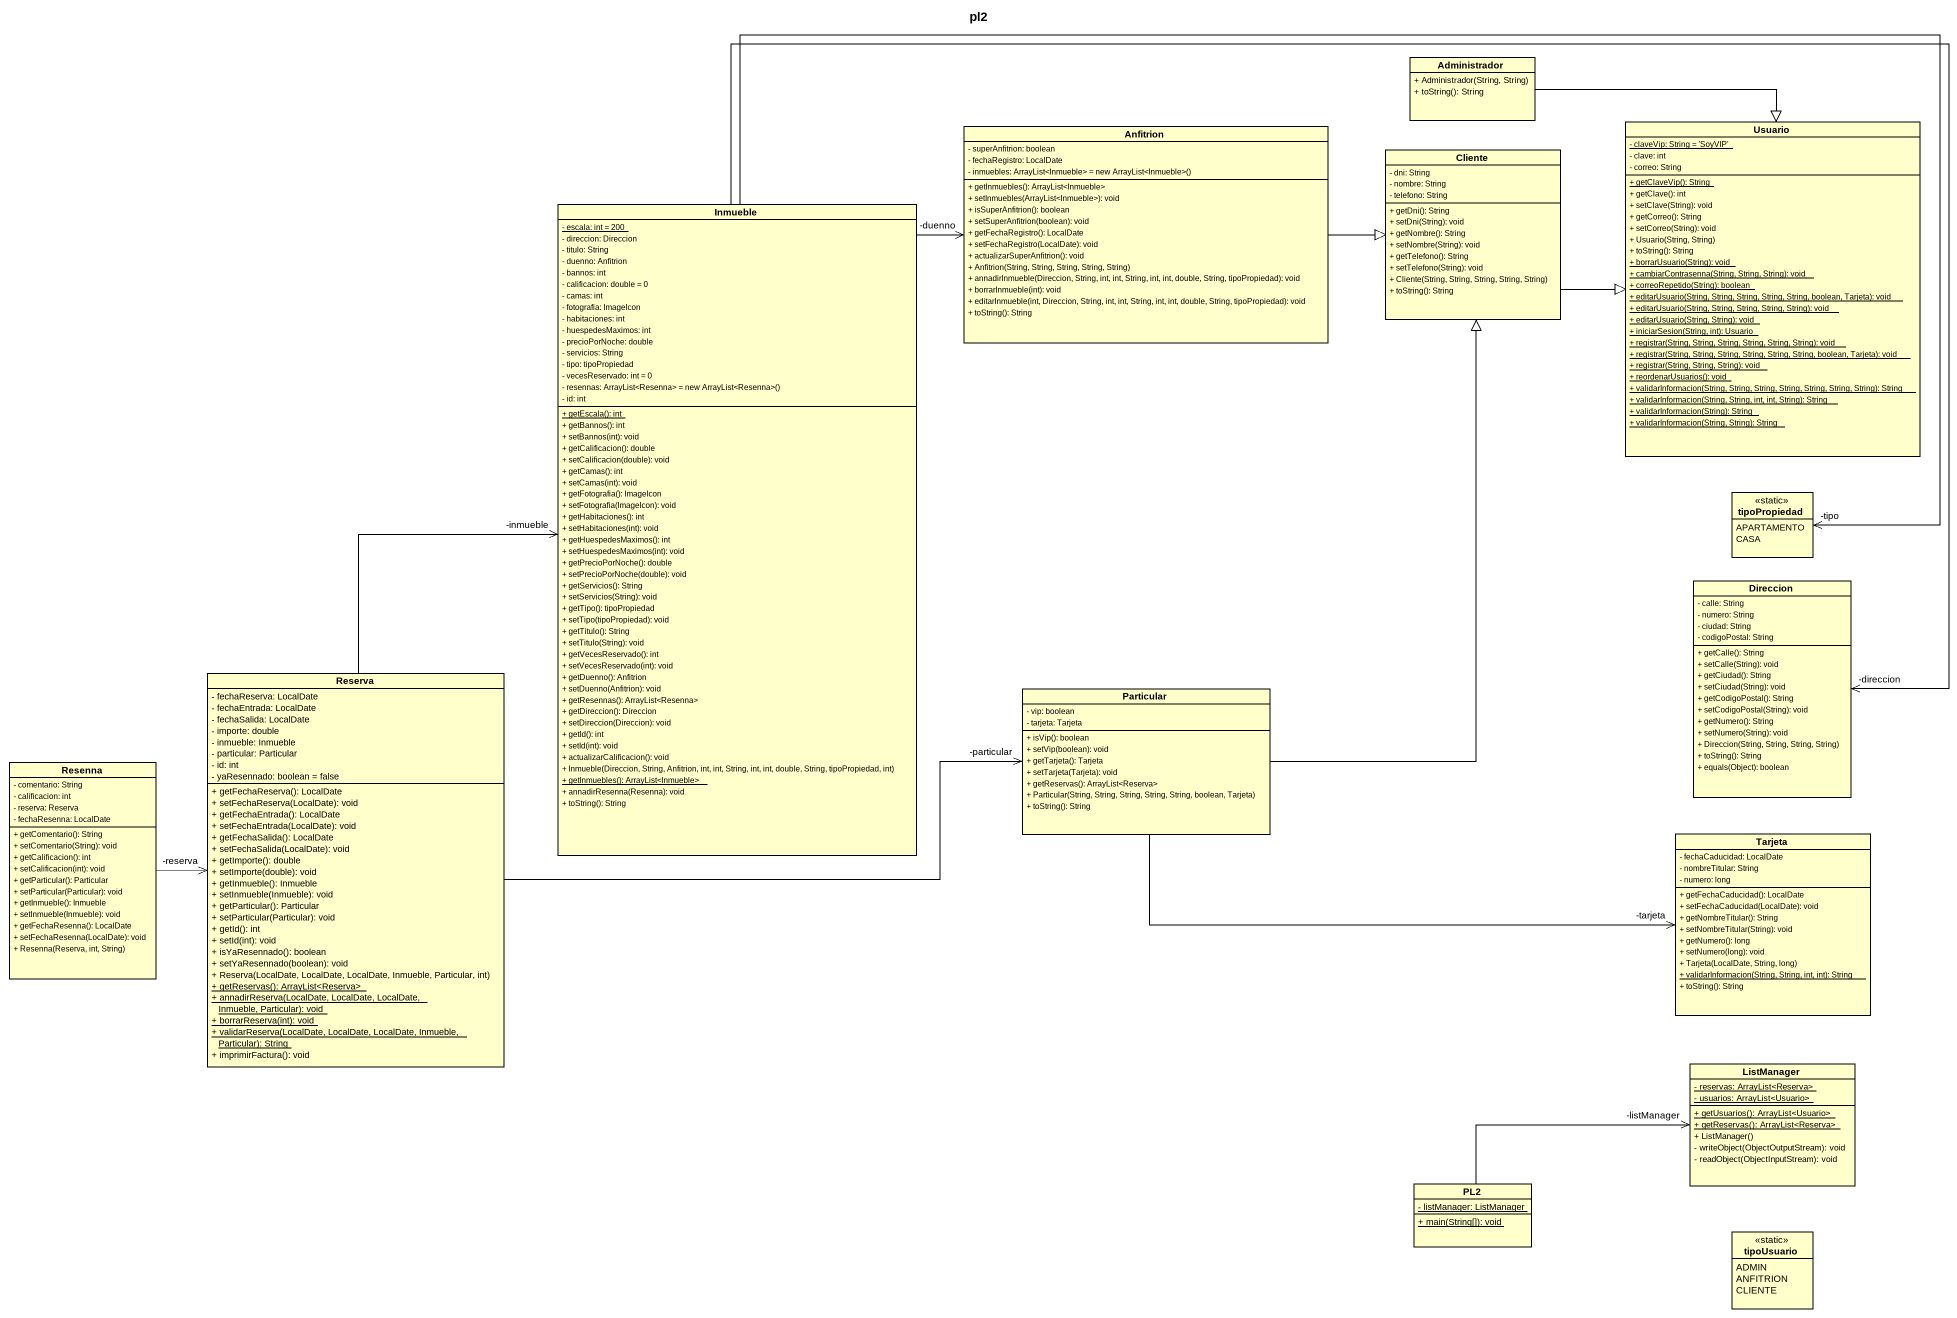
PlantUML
@startuml
title pl2
hide circle
hide empty members
skinparam classAttributeIconSize 0
class Administrador {
  + Administrador(String, String)
  + toString(): String
}
class Anfitrion {
  - superAnfitrion: boolean
  - fechaRegistro: LocalDate
  {field} - inmuebles: ArrayList<Inmueble> = new ArrayList<Inmueble>()
  + getInmuebles(): ArrayList<Inmueble>
  + setInmuebles(ArrayList<Inmueble>): void
  + isSuperAnfitrion(): boolean
  + setSuperAnfitrion(boolean): void
  + getFechaRegistro(): LocalDate
  + setFechaRegistro(LocalDate): void
  + actualizarSuperAnfitrion(): void
  + Anfitrion(String, String, String, String, String)
  + annadirInmueble(Direccion, String, int, int, String, int, int, double, String, tipoPropiedad): void
  + borrarInmueble(int): void
  + editarInmueble(int, Direccion, String, int, int, String, int, int, double, String, tipoPropiedad): void
  + toString(): String
}
class Usuario {
  {static} - claveVip: String = 'SoyVIP'
  - clave: int
  - correo: String
  {static} + getClaveVip(): String
  + getClave(): int
  + setClave(String): void
  + getCorreo(): String
  + setCorreo(String): void
  + Usuario(String, String)
  + toString(): String
  {static} + borrarUsuario(String): void
  {static} + cambiarContrasenna(String, String, String): void
  {static} + correoRepetido(String): boolean
  {static} + editarUsuario(String, String, String, String, String, boolean, Tarjeta): void
  {static} + editarUsuario(String, String, String, String, String): void
  {static} + editarUsuario(String, String): void
  {static} + iniciarSesion(String, int): Usuario
  {static} + registrar(String, String, String, String, String, String): void
  {static} + registrar(String, String, String, String, String, String, boolean, Tarjeta): void
  {static} + registrar(String, String, String): void
  {static} + reordenarUsuarios(): void
  {static} + validarInformacion(String, String, String, String, String, String, String): String
  {static} + validarInformacion(String, String, int, int, String): String
  {static} + validarInformacion(String): String
  {static} + validarInformacion(String, String): String
}
class Cliente {
  - dni: String
  - nombre: String
  - telefono: String
  + getDni(): String
  + setDni(String): void
  + getNombre(): String
  + setNombre(String): void
  + getTelefono(): String
  + setTelefono(String): void
  + Cliente(String, String, String, String, String)
  + toString(): String
}
class Inmueble {
  {static} - escala: int = 200
  - direccion: Direccion
  - titulo: String
  - duenno: Anfitrion
  - bannos: int
  - calificacion: double = 0
  - camas: int
  - fotografia: ImageIcon
  - habitaciones: int
  - huespedesMaximos: int
  - precioPorNoche: double
  - servicios: String
  - tipo: tipoPropiedad
  - vecesReservado: int = 0
  {field} - resennas: ArrayList<Resenna> = new ArrayList<Resenna>()
  - id: int
  {static} + getEscala(): int
  + getBannos(): int
  + setBannos(int): void
  + getCalificacion(): double
  + setCalificacion(double): void
  + getCamas(): int
  + setCamas(int): void
  + getFotografia(): ImageIcon
  + setFotografia(ImageIcon): void
  + getHabitaciones(): int
  + setHabitaciones(int): void
  + getHuespedesMaximos(): int
  + setHuespedesMaximos(int): void
  + getPrecioPorNoche(): double
  + setPrecioPorNoche(double): void
  + getServicios(): String
  + setServicios(String): void
  + getTipo(): tipoPropiedad
  + setTipo(tipoPropiedad): void
  + getTitulo(): String
  + setTitulo(String): void
  + getVecesReservado(): int
  + setVecesReservado(int): void
  + getDuenno(): Anfitrion
  + setDuenno(Anfitrion): void
  + getResennas(): ArrayList<Resenna>
  + getDireccion(): Direccion
  + setDireccion(Direccion): void
  + getId(): int
  + setId(int): void
  + actualizarCalificacion(): void
  + Inmueble(Direccion, String, Anfitrion, int, int, String, int, int, double, String, tipoPropiedad, int)
  {static} + getInmuebles(): ArrayList<Inmueble>
  + annadirResenna(Resenna): void
  + toString(): String
}
enum tipoPropiedad <<static>> {
  APARTAMENTO
  CASA
}
class Direccion {
  - calle: String
  - numero: String
  - ciudad: String
  - codigoPostal: String
  + getCalle(): String
  + setCalle(String): void
  + getCiudad(): String
  + setCiudad(String): void
  + getCodigoPostal(): String
  + setCodigoPostal(String): void
  + getNumero(): String
  + setNumero(String): void
  + Direccion(String, String, String, String)
  + toString(): String
  + equals(Object): boolean
}
class Reserva {
  - fechaReserva: LocalDate
  - fechaEntrada: LocalDate
  - fechaSalida: LocalDate
  - importe: double
  - inmueble: Inmueble
  - particular: Particular
  - id: int
  - yaResennado: boolean = false
  + getFechaReserva(): LocalDate
  + setFechaReserva(LocalDate): void
  + getFechaEntrada(): LocalDate
  + setFechaEntrada(LocalDate): void
  + getFechaSalida(): LocalDate
  + setFechaSalida(LocalDate): void
  + getImporte(): double
  + setImporte(double): void
  + getInmueble(): Inmueble
  + setInmueble(Inmueble): void
  + getParticular(): Particular
  + setParticular(Particular): void
  + getId(): int
  + setId(int): void
  + isYaResennado(): boolean
  + setYaResennado(boolean): void
  + Reserva(LocalDate, LocalDate, LocalDate, Inmueble, Particular, int)
  {static} + getReservas(): ArrayList<Reserva>
  {static} + annadirReserva(LocalDate, LocalDate, LocalDate, Inmueble, Particular): void
  {static} + borrarReserva(int): void
  {static} + validarReserva(LocalDate, LocalDate, LocalDate, Inmueble, Particular): String
  + imprimirFactura(): void
}
class Particular {
  - vip: boolean
  - tarjeta: Tarjeta
  + isVip(): boolean
  + setVip(boolean): void
  + getTarjeta(): Tarjeta
  + setTarjeta(Tarjeta): void
  + getReservas(): ArrayList<Reserva>
  + Particular(String, String, String, String, String, boolean, Tarjeta)
  + toString(): String
}
class Resenna {
  - comentario: String
  - calificacion: int
  - reserva: Reserva
  - fechaResenna: LocalDate
  + getComentario(): String
  + setComentario(String): void
  + getCalificacion(): int
  + setCalificacion(int): void
  + getParticular(): Particular
  + setParticular(Particular): void
  + getInmueble(): Inmueble
  + setInmueble(Inmueble): void
  + getFechaResenna(): LocalDate
  + setFechaResenna(LocalDate): void
  + Resenna(Reserva, int, String)
}
class Tarjeta {
  - fechaCaducidad: LocalDate
  - nombreTitular: String
  - numero: long
  + getFechaCaducidad(): LocalDate
  + setFechaCaducidad(LocalDate): void
  + getNombreTitular(): String
  + setNombreTitular(String): void
  + getNumero(): long
  + setNumero(long): void
  + Tarjeta(LocalDate, String, long)
  {static} + validarInformacion(String, String, int, int): String
  + toString(): String
}
class ListManager {
  {static} - reservas: ArrayList<Reserva>
  {static} - usuarios: ArrayList<Usuario>
  {static} + getUsuarios(): ArrayList<Usuario>
  {static} + getReservas(): ArrayList<Reserva>
  + ListManager()
  - writeObject(ObjectOutputStream): void
  - readObject(ObjectInputStream): void
}
class PL2 {
  {static} - listManager: ListManager
  {static} + main(String[]): void
}
enum tipoUsuario <<static>> {
  ADMIN
  ANFITRION
  CLIENTE
}
Administrador --|> Usuario
Anfitrion -right-|> Cliente
Cliente -right-|> Usuario
Inmueble -up-> "-duenno" Anfitrion
Inmueble -right-> "-tipo" tipoPropiedad
Inmueble -right-> "-direccion" Direccion
Reserva -up-> "-inmueble" Inmueble
Reserva -right-> "-particular" Particular
Particular -up-|> Cliente
Particular -right-> "-tarjeta" Tarjeta
Resenna -right-> "-reserva" Reserva
PL2 -right-> "-listManager" ListManager
@enduml
